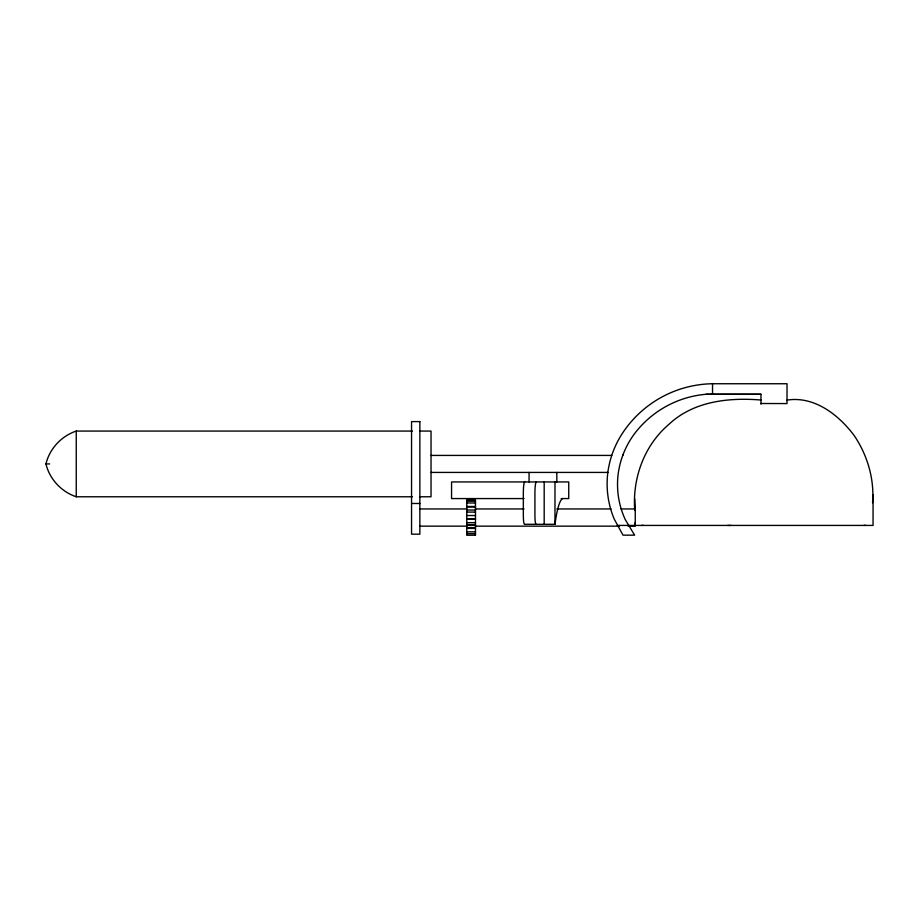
<?xml version="1.0" encoding="UTF-8"?>
<svg xmlns="http://www.w3.org/2000/svg" width="919" height="919" viewBox="0 0 919 919"><rect width="100%" height="100%" fill="white"/><g stroke="black" fill="none" stroke-linecap="round" stroke-linejoin="round"><path stroke-width="1.38" d="M634.753 510.482C632.261 478.431 644.104 445.405 668.894 424.371C693.546 401.132 728.71 397.387 760.966 400.018M872.556 502.762C874.52 479.075 867.41 455.077 854.142 435.491C838.599 414.791 814.395 395.836 787.02 400.098M412.436 496.777L76.243 496.777C61.458 491.837 49.557 479.132 45.95 463.923C49.557 448.713 61.458 436.008 76.243 431.068L412.436 431.068M562.554 498.569L561.831 499.109A90.062 12.062 90 0 0 554.973 524.301L524.496 524.301A8.581 1.149 -90 0 1 523.336 515.72L523.336 492.745A10.798 1.447 90 0 1 524.783 481.947M641.715 525.427L642.427 525.381A5.445 5.445 0 0 0 643.128 525.243M760.966 403.498L787.02 403.579L787.02 383.74L712.535 383.74A109.901 109.901 0 0 0 623.002 432.447C614.512 445.026 609.182 459.638 607.574 474.732A91.004 91.004 0 0 0 614.294 519.224L623.002 535.157L634.627 535.157L625.276 519.614A83.951 83.951 0 0 1 618.016 475.295C619.739 460.224 625.517 445.715 634.627 433.584A100.458 100.458 0 0 1 705.987 394.274L760.966 394.274L760.966 404.211M727.618 525.427L730.927 525.415M705.987 394.274L760.966 394.274M419.581 431.068L431.034 431.068L431.034 496.777L419.581 496.777M431.034 455.422L611.732 455.422M622.772 455.422L623.002 454.836M45.95 463.923L49.649 463.923M431.034 472.423L607.93 472.423M524.002 498.569L451.562 498.569L451.562 481.947L568.735 481.947L568.735 498.569L561.187 498.569M466.783 501.234L475.479 501.234M466.783 502.992L475.479 502.992M411.551 503.474L419.857 503.474M466.783 506.484L475.479 506.484M466.783 506.955L475.479 506.955M419.857 508.954L466.783 508.954M475.479 508.954L523.979 508.954M556.788 508.954L610.997 508.954M620.98 508.954L635.247 508.954L635.247 526.15L628.114 526.15M466.783 510.045L475.479 510.045M466.783 512.09L475.479 512.09M466.783 515.502L475.479 515.559M466.783 519.109L475.479 519.109M466.783 519.166L475.479 519.166M466.783 522.658L475.479 522.658M466.783 524.611L475.479 524.611M466.783 525.415L475.479 525.415M617.292 525.415L635.247 525.427A118.528 118.528 0 0 1 635.155 522.67M634.753 525.427L873.05 525.427L873.05 494.801M419.857 526.15L466.783 526.15M475.479 526.15L619.555 526.15M466.783 527.759L475.479 527.759M466.783 528.391L475.479 528.391M466.783 531.825L475.479 531.825M466.783 533.663L475.479 533.663M475.479 535.214L466.783 535.26L466.783 499.844L475.479 499.89L475.479 535.26M865.595 525.427L864.882 525.381A5.445 5.445 0 0 1 864.193 525.243M634.753 498.925L635.247 508.885M712.535 383.74L712.535 394.274M556.822 472.423L556.822 481.947M554.984 481.947L554.973 524.301M544.186 481.947L544.186 524.301M529.068 472.423L529.068 481.947M76.243 431.068L76.243 496.777M536.374 481.947A10.798 1.447 -90 0 0 534.927 492.745L534.927 515.72A8.581 1.149 -90 0 0 536.076 524.301M419.857 421.603L411.551 421.603L411.551 534.18L419.857 534.18L419.857 421.603"/></g></svg>
